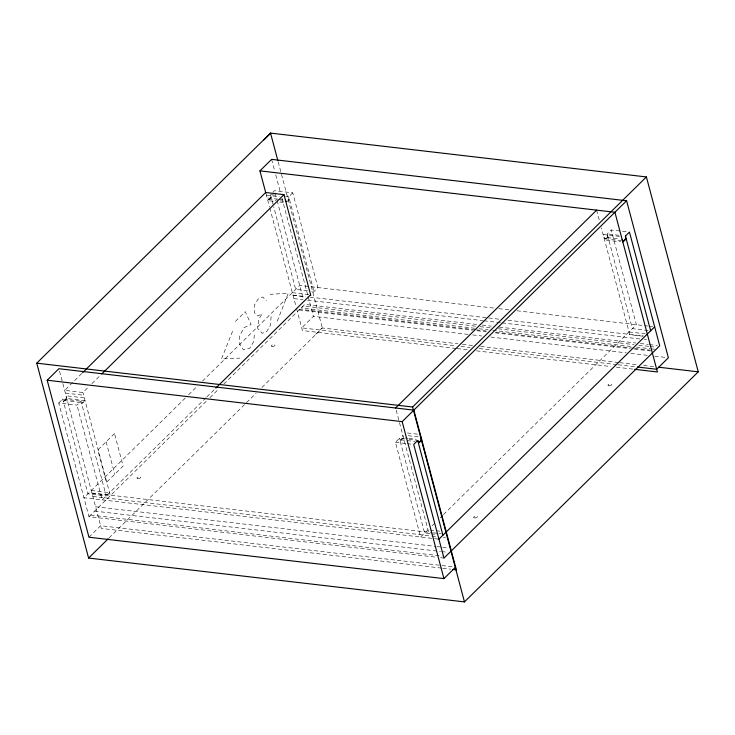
<?xml version="1.0" encoding="UTF-8"?>
<svg xmlns="http://www.w3.org/2000/svg" width="735" height="735" viewBox="0 0 735 735"><rect width="100%" height="100%" fill="white"/><g stroke="black" fill="none" stroke-linecap="round" stroke-linejoin="round"><path stroke-width="0.55" stroke-dasharray="3.67 2.76" d="M271.077 316.574L270.572 325.063L266.731 331.531L262.211 333.286L257.682 328.499L258.591 319.688L262.046 313.909L257.617 316.022L254.282 312.54L254.457 305.108L258.095 299.062L262.698 296.995L266.428 300.587M254.282 334.958L253.796 341.417L249.909 348.087L243.395 349.741L239.84 344.292L239.693 335.812L244.066 327.571L251.131 324.558L245.26 311.677L234.998 321.774M277.26 321.177L288.285 293.237L270.113 294.322M232.572 331.264L221.483 358.974L239.72 358.11M81.805 373.481L64.634 390.368L82.908 392.499L88.632 386.876M58.736 403.019L62.741 399.068L81.006 401.2A3.179 1.792 -83.3 0 0 83.404 402.265A3.179 1.792 -83.3 0 0 84.35 397.92L66.076 395.788A3.179 1.792 -83.3 0 1 65.13 400.134A3.179 1.792 -83.3 0 1 62.741 399.068L87.943 493.81L106.217 495.941L81.006 401.2L77 405.15L58.736 403.019L88.981 516.696L435.993 557.185M272.878 192.276L274.486 190.696L292.75 192.827L317.961 287.56L311.282 294.138M63.458 401.779L66.802 398.489L85.067 400.621L81.732 403.91M271.197 197.347L267.852 200.637L274.302 201.381M91.903 383.652L100.888 374.804M292.75 192.827L288.745 196.769A3.179 1.792 -83.3 0 1 287.339 201.454M287.458 201.445L289.471 199.479M185.275 398.03L83.937 497.751L438.914 539.159M188.546 394.805L196.723 386.766M202.437 381.134L299.687 285.428L494.242 308.13M206.002 397.745L102.211 499.883L77 405.15M206.82 396.937L214.987 388.898M88.981 516.696L206.664 400.887M209.934 397.672L218.92 388.824M223.826 384.001L304.731 304.382L477.667 324.558M88.963 537.212L100.649 525.709L453.348 566.85M468.131 334.397L313.395 316.344L301.708 327.856L455.305 345.772M315.664 334.37L322.343 327.801M109.046 537.946L256.184 393.142M261.899 387.52L322.389 327.985L457.933 343.796M427.99 529.797L420.64 537.028L395.439 442.295L399.445 438.345L404.82 438.979M626.238 231.727L611.189 229.972L607.183 233.914A3.179 1.792 -83.3 0 1 606.228 238.269A3.179 1.792 -83.3 0 1 603.839 237.203L619.963 239.086M400.162 441.055L403.506 437.766L407.806 438.271M607.9 236.624L604.565 239.913L620.68 241.787M432.079 525.782L435.35 522.557M440.256 517.734L442.7 515.327M443.517 514.518L636.4 324.714L611.189 229.972M277.885 199.176L267.136 197.926A3.179 1.792 -83.3 0 0 269.524 198.992A3.179 1.792 -83.3 0 0 270.48 194.637L276.92 195.391M285.52 196.392L288.745 196.769L313.955 291.51L311.805 291.253M619.008 235.292L607.183 233.914L632.385 328.655L648.509 330.539M266.419 195.216L279.309 196.723M603.123 234.502L621.387 236.624M278.96 199.304L284.335 199.929M268.597 199.451L276.121 200.324M280.421 200.83L283.646 201.206M605.3 238.728L621.424 240.611M279.677 202.015L285.051 202.639M498.799 308.663L509.033 309.858M516.999 310.786L643.29 325.513M644.43 325.651L647.838 326.046M648.977 326.175L653.59 326.717M307.506 290.757L295.681 289.379L273.696 206.755M292.346 292.668L310.611 294.79M629.05 331.944L645.174 333.819M293.008 295.158L305.521 296.609M310.069 297.142L487.562 317.851M488.701 317.979L498.936 319.174M508.041 320.239L643.428 336.033M293.063 295.369L305.962 296.876M642.666 336.152L629.766 334.645L601.349 227.85M293.926 298.621L303.031 299.678M307.579 300.211L482.794 320.653M483.933 320.782L500.994 322.775M502.134 322.904L639.799 338.964M644.356 339.496L646.625 339.763M482.224 325.081L491.32 326.147M499.286 327.075L635.812 343.006M640.369 343.53L648.334 344.467M649.474 344.596L657.43 345.523M475.536 326.147L303.298 306.054L301.295 308.02L474.562 328.233M480.102 326.68L490.364 327.874M498.348 328.802L634.084 344.642M638.651 345.174L648.913 346.369M650.052 346.497L655.758 347.168M479.119 328.765L488.233 329.831M492.799 330.364L630.722 346.451M636.418 347.113L650.098 348.712M651.238 348.849L654.655 349.244M298.943 309.169L475.288 329.739M476.427 329.877L487.81 331.2M495.767 332.128L633.441 348.188M634.571 348.326L650.503 350.182M299.053 309.968L472.43 330.19M476.997 330.722L486.12 331.788M495.243 332.854L629.84 348.555M634.406 349.088L650.374 350.953M472.678 334.93L481.783 335.987M490.888 337.053L626.275 352.846M630.823 353.379L647.893 355.373M654.72 356.163L666.094 357.495M462.49 344.329L472.734 345.523M480.708 346.451L618.521 362.53M619.66 362.667L637.888 364.79M643.584 365.451L653.828 366.655M460.992 346.433L470.097 347.499M479.192 348.555L616.858 364.615M617.997 364.753L636.207 366.875M456.022 348.473L302.425 330.557L296.407 307.947M457.161 348.611L468.535 349.933M476.5 350.861L610.757 366.526M616.444 367.188L633.506 369.181M65.36 393.078L83.634 395.209M407.438 432.979L418.187 434.238M408.155 435.69L421.054 437.196M408.88 438.4L416.405 439.273M409.119 439.475L417.719 440.476M64.202 400.593L82.467 402.725M400.906 439.87L414.871 441.505M395.439 442.295L406.189 443.545M407.263 443.674L412.629 444.298M91.287 490.521L109.561 492.652M430.14 530.054L435.515 530.679M436.59 530.808L439.815 531.175M91.948 493.01L432.134 532.7M433.273 532.829L437.821 533.362M438.96 533.491L441.239 533.757M92.004 493.231L110.278 495.362L82.908 392.499M430.03 533.711L424.655 533.086L399.445 438.345A3.179 1.792 -83.3 0 0 401.834 439.411A3.179 1.792 -83.3 0 0 402.78 435.065M431.105 533.84L435.396 534.345M92.867 496.474L430.783 535.898M431.923 536.026L436.471 536.559M443.297 537.358L445.575 537.625M95.605 506.764L435.791 546.445M436.93 546.583L441.478 547.106M442.617 547.244L448.313 547.906M94.659 511.11L440.531 551.461M441.671 551.59L447.358 552.261M90.653 515.06L442.213 556.064M440.541 557.709L443.958 558.113M441.551 568.1L101.366 528.419L59.168 369.824M442.69 568.238L450.656 569.166M596.636 210.136L599.585 221.207M396.174 410.213L428.716 532.508M278.197 161.893L322.288 327.856M271.619 159.357L274.568 170.41M275.744 174.829L280.448 192.524M281.918 198.046L307.809 295.341M308.103 296.444L313.395 316.344M275.074 192.901L276.829 199.507M277.123 200.609L303.334 299.117M270.48 194.637L273.411 205.653M265.987 193.608L269.506 206.82M269.791 207.922L296.113 306.844M106.125 441.763L114.77 474.24M114.476 433.549L97.773 449.976L106.419 482.463L123.122 466.027L114.476 433.549M474.562 517.936A1.911 0.9 -14.9 0 0 477.428 516.613A1.911 0.9 -14.9 0 0 474.709 516.292A1.911 0.9 -14.9 0 0 474.562 517.936M137.858 478.65A1.911 0.9 -14.9 0 0 140.716 477.337A1.911 0.9 -14.9 0 0 138.005 477.015A1.911 0.9 -14.9 0 0 137.858 478.65M608.828 385.811A1.911 0.9 -14.9 0 0 611.685 384.488A1.911 0.9 -14.9 0 0 608.975 384.166A1.911 0.9 -14.9 0 0 608.828 385.811M272.125 346.525A1.911 0.9 -14.9 0 0 274.982 345.211A1.911 0.9 -14.9 0 0 272.272 344.89A1.911 0.9 -14.9 0 0 272.125 346.525"/><path stroke-width="1.1" d="M36.75 363.163L270.535 133.099L646.396 176.942L698.25 371.837L464.465 601.901L88.604 558.058L36.75 363.163L412.611 407.015L646.396 176.942M263.911 139.861L270.59 133.292M455.626 567.117L443.94 578.62L88.963 537.212L47.187 380.215L58.873 368.713L413.851 410.13L456.343 569.827L452.935 569.432M265.813 192.965L259.933 170.86L271.619 159.357L626.597 200.765L668.372 357.761L656.686 369.264L637.337 367.004M82.623 372.673L265.693 192.515L283.967 194.646L310.749 295.305M101.706 374.005L283.967 194.646M215.805 388.098L310.611 294.79M88.604 558.058L108.229 538.746M395.586 407.998L596.636 210.136M47.187 380.215L402.164 421.633L626.597 200.765M421.054 437.196A3.179 1.792 -83.3 0 1 420.108 441.542A3.179 1.792 -83.3 0 1 417.719 440.476L413.704 444.427L443.958 558.113L659.708 345.79L629.463 232.104L625.448 236.045A3.179 1.792 -83.3 0 1 624.502 240.4A3.179 1.792 -83.3 0 1 622.113 239.334M418.435 443.187L421.78 439.897M622.83 242.045L626.174 238.756M438.914 539.159L654.664 326.845M259.933 170.86L614.91 212.268L657.402 371.965L634.645 369.31M658.385 367.178L698.25 371.837M625.448 236.045L650.659 330.787M412.611 407.015L464.465 601.901M417.719 440.476L442.92 535.218M402.164 421.633L443.94 578.62M270.535 133.099L277.904 160.781M286.402 201.491A3.179 1.792 -83.3 0 1 285.41 200.058"/></g></svg>
